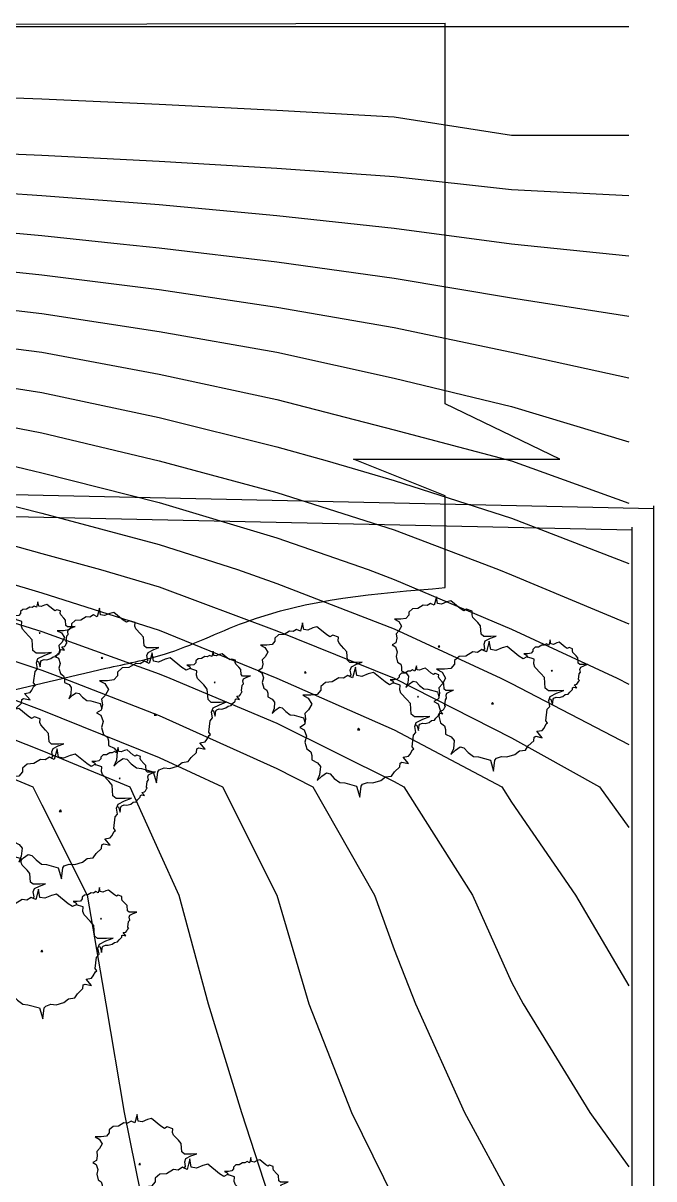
# Model space of a CAD drawing. Header units: millimetres. Extents: x 2699056 to 8562313, y 3604254 to 5198898.
# Drawn here: x 6989644 to 7018614, y 5020955 to 5074071 of the extents above; entities that cross this region are included whole.
import ezdxf

# ---------------------------------------------------------------- set-up
doc = ezdxf.new("R2010")
doc.units = ezdxf.units.MM
doc.header["$LTSCALE"] = 10
doc.header["$MEASUREMENT"] = 0
doc.layers.add('contour', color=254, linetype='Continuous')
doc.layers.add('zelen', color=69, linetype='Continuous')

# ---------------------------------------------------------------- blocks, each defined once
blk = doc.blocks.new('contour')
at = {"color": 9, "true_color": 0xc7c8ca}
for points in [[(383124, 155552), (388516, 155477), (393908, 155355), (399301, 155273), (404693, 154898), (410085, 154176), (413680, 153651), (415477, 153373), (420870, 152510), (426262, 151533), (431654, 150431), (437046, 149176), (438844, 148660), (442439, 147591), (447831, 145865), (453223, 143669), (458616, 141293), (463558, 138678), (464008, 137965), (466949, 133688), (469400, 129529)], [(383124, 156740), (388516, 156694), (393908, 156572), (399301, 156520), (404693, 156146), (410085, 155489), (415477, 154760), (420870, 153936), (422667, 153651), (426262, 153046), (431654, 152041), (437046, 150897), (442439, 149399), (445135, 148660), (447831, 147861), (453223, 145839), (458616, 143669), (464008, 140924), (468052, 138678), (469400, 136807)], [(383124, 157928), (388516, 157911), (393908, 157789), (399301, 157768), (404693, 157394), (410085, 156803), (415477, 156146), (420870, 155362), (426262, 154558), (431654, 153651), (437046, 152618), (442439, 151248), (447831, 149812), (451426, 148660), (453223, 148009), (458616, 145938), (463518, 143669), (464008, 143420), (469400, 140619)], [(383124, 159128), (388516, 159128), (393908, 159007), (399301, 159007), (404693, 158641), (410085, 158116), (415477, 157532), (420870, 156788), (426262, 156070), (431654, 155261), (437046, 154316), (440128, 153651), (442439, 153096), (447831, 151731), (453223, 150116), (457417, 148660), (458616, 148206), (464008, 145915), (468861, 143669), (469400, 143392)], [(383124, 160346), (388516, 160346), (393908, 160224), (399301, 160224), (404693, 159921), (410085, 159429), (415477, 158919), (417634, 158641), (420870, 158214), (426262, 157583), (431654, 156870), (437046, 155980), (442439, 154945), (447831, 153651), (453223, 152195), (458616, 150475), (463409, 148660), (464008, 148410), (469400, 146165)], [(383124, 161563), (388516, 161563), (393908, 161441), (399301, 161441), (404693, 161201), (410085, 160743), (415477, 160305), (420870, 159669), (426262, 159095), (430306, 158641), (431654, 158480), (437046, 157643), (442439, 156793), (447831, 155647), (453223, 154302), (455534, 153651), (458616, 152743), (464008, 151024), (469400, 148937)], [(351027, 173614), (356163, 168623), (361555, 165712), (366947, 163632), (372339, 162919), (377732, 162902), (383124, 162780), (388516, 162780), (393908, 162658), (399301, 162658), (404693, 162480), (410085, 162056), (415477, 161691), (420870, 161137), (426262, 160607), (431654, 160090), (437046, 159330), (442439, 158641), (447831, 157643), (453223, 156472), (458616, 155077), (464008, 153651), (469400, 151710)], [(383124, 163997), (388516, 163997), (393908, 163882), (399301, 163882), (404693, 163757), (406490, 163632), (410085, 163370), (415477, 163078), (420870, 162605), (426262, 162120), (431654, 161700), (437046, 161051), (442439, 160424), (447831, 159601), (453223, 158641), (458616, 157453), (464008, 156146), (469400, 154531)], [(356163, 173614), (361298, 168623), (361555, 168484), (366947, 166067), (372339, 165296), (377732, 165296), (383124, 165215), (388516, 165215), (393908, 165129), (399301, 165129), (404693, 165005), (410085, 164683), (415477, 164442), (420870, 164060), (426262, 163632), (431654, 163310), (437046, 162772), (442439, 162206), (447831, 161521), (453223, 160721), (458616, 159776), (464008, 158641), (469400, 157467)], [(358730, 173614), (361555, 170869), (363981, 168623), (366947, 167284), (372339, 166484), (377732, 166484), (383124, 166432), (388516, 166432), (393908, 166377), (399301, 166377), (404693, 166252), (410085, 165996), (415477, 165790), (420870, 165486), (426262, 165145), (431654, 164920), (437046, 164493), (442439, 164002), (446034, 163632), (447831, 163440), (453223, 162800), (458616, 162044), (464008, 161137), (469400, 160305)], [(361298, 173614), (361555, 173364), (366678, 168623), (366947, 168501), (372339, 167672), (377732, 167672), (383124, 167649), (388516, 167649), (393908, 167625), (399301, 167625), (404693, 167500), (410085, 167310), (415477, 167139), (420870, 166912), (426262, 166657), (431654, 166530), (437046, 166214), (442439, 165850), (447831, 165429), (453223, 164934), (458616, 164345), (464008, 163632), (469400, 163078)], [(363761, 173614), (366947, 170665), (372339, 169077), (377732, 169077), (383124, 169077), (388516, 169077), (393908, 169077), (399301, 169077), (404693, 168861), (410085, 168623), (415477, 168488), (420870, 168338), (426262, 168169), (431654, 168140), (437046, 167935), (442439, 167699), (447831, 167425), (453223, 167104), (458616, 166722), (464008, 166128), (469400, 165850)], [(366212, 173614), (366947, 172933), (372339, 171345), (377732, 171345), (383124, 171345), (388516, 171345), (393908, 171345), (399301, 171345), (404693, 171237), (410085, 171118), (415477, 170987), (420870, 170841), (426262, 170678), (431654, 170678), (437046, 170494), (442439, 170286), (447831, 170049), (453223, 169775), (458616, 169455), (464008, 168623), (469400, 168623)], [(372339, 173614), (377732, 173614), (383124, 173614), (388516, 173614), (393908, 173614), (399301, 173614), (404693, 173614), (410085, 173614), (415477, 173614), (420870, 173614), (426262, 173614), (431654, 173614), (437046, 173614), (442439, 173614), (447831, 173614), (453223, 173614), (458616, 173614), (464008, 173614), (469400, 173614)], [(383124, 154364), (388516, 154259), (393908, 154138), (399301, 154025), (404693, 153651), (410085, 152863), (415477, 151987), (420870, 151084), (426262, 150021), (431654, 148821), (432328, 148660), (437046, 147495), (442439, 145808), (447831, 143869), (448321, 143669), (453223, 141590), (458616, 138916), (459065, 138678), (462210, 133688), (464008, 129695), (464547, 128697), (467603, 123706), (469400, 121211)], [(383124, 153164), (388516, 153042), (393908, 152920), (399301, 152799), (404693, 152403), (410085, 151549), (415477, 150601), (420870, 149658), (425588, 148660), (426262, 148509), (431654, 147211), (437046, 145832), (442439, 144026), (443419, 143669), (447831, 141942), (453223, 139510), (454882, 138678), (457717, 133688), (458616, 131192), (459596, 128697), (461851, 123706), (464008, 119714)], [(383124, 151947), (388516, 151825), (393908, 151703), (399301, 151581), (404693, 151155), (410085, 150236), (415477, 149215), (418559, 148660), (420870, 148220), (426262, 146996), (431654, 145601), (437046, 144168), (438517, 143669), (442439, 142190), (447831, 140022), (450735, 138678), (453223, 133688), (454694, 128697), (456655, 123706), (458616, 119714)], [(383124, 150729), (388516, 150608), (393908, 150486), (399301, 150364), (404693, 149908), (410085, 148923), (411433, 148660), (415477, 147828), (420870, 146752), (426262, 145484), (431654, 143991), (432853, 143669), (437046, 142465), (442439, 140342), (446483, 138678), (447831, 135684), (448730, 133688), (450078, 128697), (451606, 123706), (453223, 118715)], [(383124, 149512), (388516, 149390), (393908, 149269), (399301, 149147), (404693, 148660), (410085, 147609), (415477, 146442), (420870, 145284), (426262, 143972), (427340, 143669), (431654, 142421), (437046, 140744), (442024, 138678), (442439, 137847), (444513, 133688), (445380, 128697), (446213, 123706), (447232, 118715)]]:
    blk.add_lwpolyline(points, dxfattribs=at)
blk = doc.blocks.new('Clump of Trees or Bushes - plan')
for points in [[(-10.993, 56.487), (-9.228, 58.426), (-10.144, 63.512), (-8.923, 67.033), (-3.43, 69.772), (2.673, 72.119), (-2.82, 71.728), (-10.449, 71.728), (-13.195, 74.075), (-13.806, 83.073), (-16.857, 86.594), (-22.045, 92.071), (-22.961, 94.81), (-22.656, 98.722), (-28.759, 100.678), (-31.811, 99.113), (-35.472, 101.461), (-45.543, 109.676), (-49.815, 108.503), (-55.308, 106.155), (-59.58, 106.938), (-60.801, 113.98), (-63.242, 104.982), (-67.209, 106.938), (-70.872, 104.59), (-74.839, 104.982), (-80.637, 101.461), (-86.435, 101.069), (-90.402, 97.548), (-90.402, 94.419), (-93.454, 90.898), (-98.947, 90.115), (-105.66, 90.115), (-101.083, 87.768), (-98.031, 82.682), (-100.778, 77.596), (-103.829, 74.466), (-103.219, 69.772), (-104.134, 65.077), (-108.102, 62.73), (-104.439, 60.774), (-102.609, 55.297), (-103.829, 50.211), (-102.303, 44.342), (-98.947, 41.995), (-98.031, 38.865), (-98.031, 34.953), (-93.148, 32.606), (-90.707, 29.476), (-91.317, 22.434), (-93.454, 17.348), (-89.487, 21.26), (-85.519, 23.999), (-82.468, 23.216), (-78.806, 19.304), (-74.228, 15.783), (-69.956, 15.392), (-59.886, 12.653), (-58.254, 7.074)], [(59.448, 5.262), (60.936, 4.858), (62.652, -1.011), (63.415, 4.858), (64.178, 5.836), (66.848, 6.814), (69.709, 6.569), (73.905, 7.792), (76.385, 9.748), (79.627, 10.237), (81.153, 12.438), (84.014, 15.127), (84.205, 17.084), (85.158, 17.573), (88.591, 16.839), (85.73, 20.262), (88.591, 20.751), (89.545, 21.974), (90.689, 24.174), (91.452, 24.663), (90.499, 25.886), (91.261, 31.999), (92.596, 33.466), (92.024, 36.645), (92.787, 38.845), (96.22, 40.557), (100.035, 42.024), (96.602, 41.779), (91.834, 41.779), (90.117, 43.246), (89.736, 48.871), (87.828, 51.071), (84.586, 54.494), (84.014, 56.206), (84.205, 58.651), (80.39, 59.873), (78.483, 58.895), (76.194, 60.362), (69.9, 65.497), (67.23, 64.764), (63.797, 63.297), (61.126, 63.786), (60.364, 68.187), (58.838, 62.563), (56.358, 63.786), (54.07, 62.319), (51.59, 62.563), (47.966, 60.362), (44.343, 60.118), (41.863, 57.917), (41.863, 55.961), (39.956, 53.761), (36.523, 53.272), (32.327, 53.272), (35.187, 51.805), (36.641, 49.381)]]:
    blk.add_lwpolyline(points)
for points in [[(-4.577, 66.508), (-7.629, 55.261), (-12.588, 57.706), (-17.166, 54.772), (-22.125, 55.261), (-29.372, 50.86), (-36.62, 50.371), (-41.579, 45.969), (-41.579, 42.057), (-45.393, 37.656), (-52.259, 36.678), (-60.651, 36.678), (-54.93, 33.743), (-51.115, 27.386), (-54.548, 21.029), (-58.363, 17.116), (-57.6, 11.248), (-58.744, 5.38), (-63.703, 2.446), (-59.126, 0), (-56.837, -6.846), (-58.363, -13.203), (-56.455, -20.539), (-52.259, -23.473), (-51.115, -27.385), (-51.115, -32.275), (-45.012, -35.21), (-41.96, -39.122), (-42.723, -47.924), (-45.393, -54.282), (-40.434, -49.391), (-35.475, -45.968), (-31.661, -46.946), (-27.083, -51.837), (-21.362, -56.238), (-16.021, -56.727), (-3.433, -60.15), (0, -71.887), (1.526, -60.15), (3.052, -58.194), (8.392, -56.238), (14.114, -56.727), (22.506, -54.282), (27.465, -50.369), (33.949, -49.391), (37.001, -44.99), (42.723, -39.611), (43.104, -35.699), (45.012, -34.721), (51.878, -36.188), (46.156, -29.341), (51.878, -28.363), (53.785, -25.918), (56.074, -21.517), (57.6, -20.539), (55.692, -18.094), (57.218, -5.868), (59.888, -2.934), (58.744, 3.424), (60.27, 7.825), (67.136, 11.248), (74.765, 14.182), (67.899, 13.693), (58.363, 13.693), (54.93, 16.627), (54.167, 27.875), (50.352, 32.276), (43.867, 39.123), (42.723, 42.546), (43.104, 47.436), (35.475, 49.882), (31.661, 47.925), (27.083, 50.86), (14.495, 61.129), (9.155, 59.662), (2.289, 56.728), (-3.052, 57.706)], [(-58.055, 61.947), (-58.97, 60.774), (-57.139, 60.774)], [(62.08, 35.667), (61.508, 34.933), (62.652, 34.933)], [(-1.144, 1.468), (-2.289, 0), (0, 0)]]:
    blk.add_lwpolyline(points, close=True)

msp = doc.modelspace()

# ---------------------------------------------------------------- linework, layer by layer
for p, q in [((6847022, 5073746), (7009030, 5074071)), ((7009030, 5056570), (7009030, 5074071)), ((7014292, 5054024), (7009030, 5056570)), ((7018614, 5051750), (6854282, 5055299)), ((7017614, 5050772), (6854544, 5054289)), ((7009030, 5052353), (7004816, 5054024)), ((7004816, 5054024), (7014292, 5054024)), ((7009030, 5048128), (7009030, 5052353)), ((7018614, 4928920), (7018614, 5051880)), ((7017614, 4929920), (7017614, 5050901))]:
    msp.add_line(p, q)
msp.add_open_spline([(6979858, 5041482), (6980792, 5041625), (6982603, 5041902), (6985346, 5042725), (6989000, 5043305), (6992595, 5044290), (6996561, 5045039), (7001393, 5047508), (7005877, 5047872), (7009030, 5048128)], degree=3, knots=[0, 0, 0, 0, 2832.08683, 5491.115429, 8569.422143, 13911.505788, 16677.793101, 20627.420801, 29985.788016, 29985.788016, 29985.788016, 29985.788016])

# ---------------------------------------------------------------- block references
at = {"layer": 'contour', "lineweight": 5}
msp.add_blockref('contour', (6548068, 4900302), dxfattribs=at)
at = {"layer": 'zelen', "xscale": 43.11638107232748, "yscale": 43.11638107232748, "zscale": 43.11638107232748}
for p in [(6987723, 5044528), (7011251, 5042792), (6995767, 5042263), (7005104, 5041598), (6991403, 5037845), (6990549, 5031405), (6997501, 5019001)]:
    msp.add_blockref('Clump of Trees or Bushes - plan', p, dxfattribs=at)

doc.saveas('drawing.dxf')
